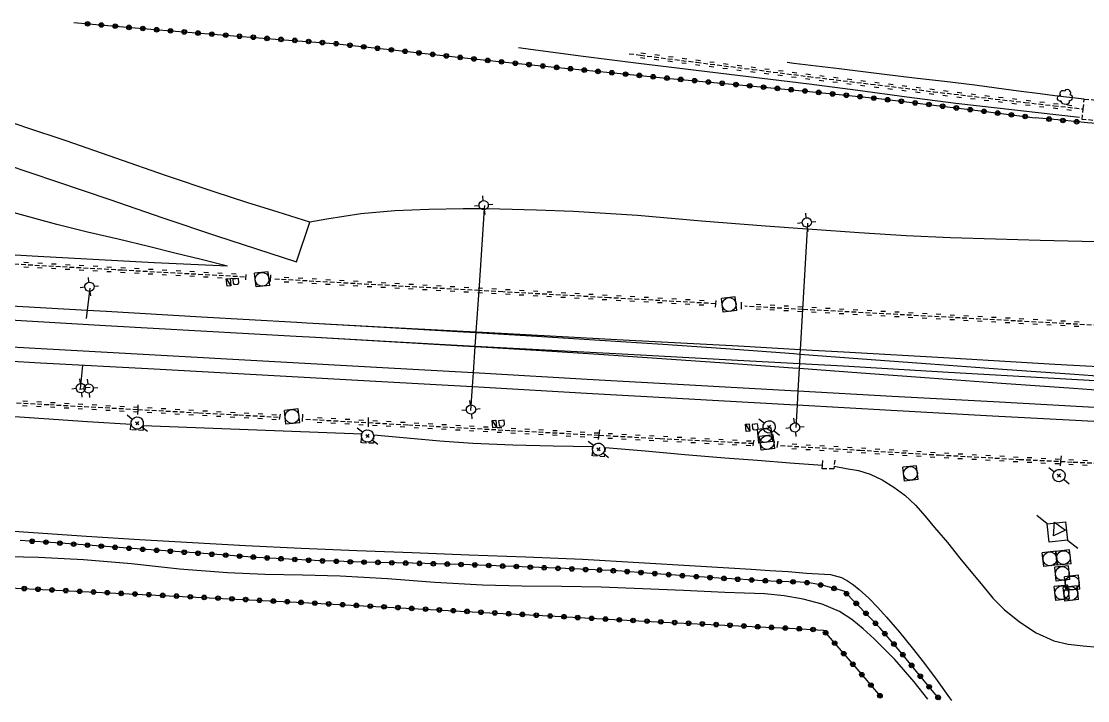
# Model space of a CAD drawing. Header units: millimetres. Extents: x 85000 to 86000, y 139000 to 140001.
# Drawn here: x 85309.8 to 85425.2, y 139012.3 to 139085.8 of the extents above; entities that cross this region are included whole.
import ezdxf

# ---------------------------------------------------------------- set-up
doc = ezdxf.new("R2010")
doc.units = ezdxf.units.MM
doc.linetypes.add('DASHED', pattern=[0.75, 0.5, -0.25])
doc.layers.get('0').update_dxf_attribs({"linetype": 'CONTINUOUS'})
for name, color, linetype in [('W0017', 7, 'CONTINUOUS'), ('W0112', 1, 'DASHED'), ('W0120', 7, 'CONTINUOUS'), ('W0211', 2, 'CONTINUOUS'), ('W0214', 2, 'CONTINUOUS'), ('W0220', 5, 'DASHED'), ('W0300', 7, 'CONTINUOUS'), ('W0322', 7, 'CONTINUOUS'), ('W0323', 7, 'CONTINUOUS'), ('W0402', 7, 'CONTINUOUS'), ('W0420', 7, 'CONTINUOUS'), ('W0438', 7, 'CONTINUOUS'), ('W0473', 7, 'CONTINUOUS'), ('W0600', 7, 'CONTINUOUS'), ('W0610', 7, 'CONTINUOUS'), ('W0611', 7, 'CONTINUOUS'), ('W0700', 7, 'CONTINUOUS')]:
    doc.layers.add(name, color=color, linetype=linetype)

# ---------------------------------------------------------------- blocks, each defined once
blk = doc.blocks.new('croix')
for p, q in [((-3, 0), (3, 0)), ((0, -3), (0, 3))]:
    blk.add_line(p, q)
blk = doc.blocks.new('T818')
at = {"color": 16, "linetype": 'Continuous', "xscale": 0.0001666666666666667, "yscale": 0.0001666666666666667}
blk.add_blockref('croix', (0, 0), dxfattribs=at)
blk = doc.blocks.new('T420')
for p, q in [((0.75, 0.75), (-0.75, 0.75)), ((-0.75, 0.75), (-0.75, -0.75)), ((0.75, 0.75), (0.75, -0.75)), ((0.75, -0.75), (-0.75, -0.75))]:
    blk.add_line(p, q)
blk.add_ellipse((0, 0), major_axis=(-0.53, 0.53), ratio=1, start_param=3.926991, end_param=10.210176)
blk = doc.blocks.new('T600')
for p, q in [((0.999999, 0.999999), (1.999998, 1.999998)), ((-0.999999, 0.999999), (0.999999, 0.999999)), ((-0.999999, -0.999999), (-0.999999, 0.999999)), ((0.999999, 0.999999), (0.999999, -0.999999)), ((-0.999999, -0.999999), (-1.999998, -1.999998)), ((0.999999, -0.999999), (-0.999999, -0.999999))]:
    blk.add_line(p, q)
blk = doc.blocks.new('T473')
for p, q in [((-0.166667, 0.166667), (0.166667, -0.166667)), ((-0.166667, -0.166667), (0.166667, 0.166667)), ((0.500001, 0.500001), (1.000002, 1.000002)), ((-1.000002, -1.000002), (-0.500001, -0.500001))]:
    blk.add_line(p, q)
blk.add_ellipse((0, 0), major_axis=(0.471405, 0.471405), ratio=1, start_param=5.4977871438, end_param=11.780972451)
blk = doc.blocks.new('T438')
for p, q in [((-0.4, 0.2), (0.4, 0.2)), ((-0.4, -0.2), (-0.4, 0.2)), ((0.15, 1.1), (-0.3, 1.1)), ((-0.3, 1.1), (-0.3, 0.5)), ((-0.3, 0.5), (0.15, 0.5)), ((0.3, 0.65), (0.3, 0.95)), ((0.4, 0.2), (0.4, -0.2))]:
    blk.add_line(p, q)
at = {"flags": 128}
for points in [[(-0.4, -0.2), (0.4, 0.2)], [(0.4, -0.2), (-0.4, -0.2)]]:
    blk.add_lwpolyline(points, dxfattribs=at)
for centre, major_axis, start_param, end_param in [((0.15, 0.95), (0.106, -0.106), 0.785398, 2.356194), ((0.15, 0.65), (0.106, 0.106), 3.926991, 5.497787)]:
    blk.add_ellipse(centre, major_axis=major_axis, ratio=1, start_param=start_param, end_param=end_param)
blk = doc.blocks.new('T610')
for p, q in [((-0.500001, 0), (-1.000002, 0)), ((0, 0.500001), (0, 1.000002)), ((0.500001, 0), (1.000002, 0)), ((0, -0.500001), (0, -1.000002))]:
    blk.add_line(p, q)
blk.add_ellipse((0, 0), major_axis=(-0.353554, 0.353554), ratio=1, start_param=3.926990817, end_param=10.2101761242)
blk = doc.blocks.new('T300')
for p, q in [((-0.8, 0.51), (-0.86, 0.34)), ((-0.86, 0.34), (-0.86, 0.17)), ((-0.86, 0.17), (-0.74, 0.06)), ((-0.69, 0.63), (-0.8, 0.51)), ((-0.8, -0.06), (-0.74, 0.06)), ((-0.74, 0.06), (-0.69, 0.11)), ((-0.57, 0.69), (-0.69, 0.63)), ((-0.46, 0.69), (-0.57, 0.69)), ((-0.29, 0.63), (-0.46, 0.69)), ((-0.29, 0.63), (-0.17, 0.74)), ((-0.23, 0.57), (-0.29, 0.63)), ((-0.17, 0.74), (-0.06, 0.8)), ((-0.06, 0.8), (0.06, 0.8)), ((0.06, 0.8), (0.23, 0.74)), ((0.23, 0.74), (0.34, 0.63)), ((0.34, 0.63), (0.4, 0.51)), ((0.46, 0.46), (0.34, 0.46)), ((0.4, 0.51), (0.4, 0.46)), ((0.57, 0.4), (0.46, 0.46)), ((0.57, 0.4), (0.69, 0.29)), ((0.69, 0.29), (0.74, 0.17)), ((0.74, 0.06), (0.69, -0.17)), ((0.74, 0.17), (0.74, 0.06)), ((-0.8, -0.17), (-0.8, -0.06)), ((-0.8, -0.23), (-0.8, -0.17)), ((-0.74, -0.34), (-0.8, -0.23)), ((-0.69, -0.4), (-0.74, -0.34)), ((-0.51, -0.46), (-0.69, -0.4)), ((-0.4, -0.46), (-0.51, -0.46)), ((-0.4, -0.46), (-0.34, -0.46)), ((-0.34, -0.46), (-0.34, -0.4)), ((-0.34, -0.51), (-0.34, -0.46)), ((-0.29, -0.63), (-0.34, -0.51)), ((-0.17, -0.74), (-0.29, -0.63)), ((-0.06, -0.8), (-0.17, -0.74)), ((0.06, -0.8), (-0.06, -0.8)), ((0.17, -0.74), (0.06, -0.8)), ((0.23, -0.69), (0.17, -0.74)), ((0.29, -0.46), (0.23, -0.46)), ((0.29, -0.63), (0.23, -0.69)), ((0.46, -0.4), (0.29, -0.46)), ((0.34, -0.51), (0.29, -0.63)), ((0.34, -0.51), (0.34, -0.46)), ((0.57, -0.34), (0.46, -0.4)), ((0.63, -0.29), (0.57, -0.34)), ((0.69, -0.17), (0.63, -0.29))]:
    blk.add_line(p, q)
blk = doc.blocks.new('t220o')
at = {"color": 0, "linetype": 'Continuous'}
for p, q in [((-0.25, 0.25), (0.25, 0.25)), ((-0.25, -0.25), (0.25, -0.25))]:
    blk.add_line(p, q, dxfattribs=at)
blk = doc.blocks.new('t323o')
at = {"color": 0, "linetype": 'Continuous'}
for radius in [0.25, 0.15]:
    blk.add_circle((0, 0), radius, dxfattribs=at)
blk = doc.blocks.new('t322o')
at = {"color": 0, "linetype": 'Continuous'}
for radius in [0.25, 0.15]:
    blk.add_circle((0, 0), radius, dxfattribs=at)

msp = doc.modelspace()

# ---------------------------------------------------------------- linework, layer by layer
at = {"layer": 'W0017'}
for points in [[(85341.02, 139064.1), (85337.6, 139065.17), (85334.18, 139066.23), (85330.77, 139067.33), (85325.38, 139069.15), (85320.01, 139071.03), (85314.64, 139072.88), (85310.28, 139074.34), (85309.66, 139074.54), (85305.92, 139075.78), (85301.56, 139077.22), (85298.76, 139078.13), (85295.96, 139079.04), (85293.16, 139079.93), (85290.63, 139080.72), (85288.09, 139081.51), (85285.54, 139082.25), (85283.89, 139082.69), (85282.23, 139083.12), (85280.57, 139083.55)], [(85279.44, 139079.28), (85283.93, 139078.17), (85288.25, 139076.8), (85292.57, 139075.43), (85296.89, 139074.05), (85302.47, 139072.23), (85308.03, 139070.37), (85313.59, 139068.5), (85319.36, 139066.54), (85325.12, 139064.55), (85330.9, 139062.61), (85333.79, 139061.66), (85336.68, 139060.73), (85339.58, 139059.79)]]:
    msp.add_lwpolyline(points, dxfattribs=at)
at = {"layer": 'W0112'}
msp.add_lwpolyline([(85426.53, 139075.03), (85424.61, 139075.22), (85424.73, 139076.35), (85424.84, 139077.41), (85426.74, 139077.27), (85426.65, 139076.29), (85426.55, 139075.27)], close=True, dxfattribs=at)
for points in [[(85322.96, 139042.53), (85322.96, 139042.08), (85322.97, 139041.53), (85321.62, 139041.6), (85321.66, 139042.2), (85321.7, 139042.65)], [(85347.96, 139041.05), (85347.89, 139040.14), (85346.57, 139040.2), (85346.66, 139041.17)], [(85372.98, 139039.7), (85372.89, 139038.68), (85371.57, 139038.79), (85371.7, 139039.78)], [(85397.85, 139038.33), (85397.77, 139037.68), (85397.73, 139037.37), (85396.47, 139037.37), (85396.5, 139037.78), (85396.55, 139038.39)]]:
    msp.add_lwpolyline(points, dxfattribs=at)
at = {"layer": 'W0120'}
for points in [[(85334.09, 139058.41), (85334.05, 139057.85)], [(85336.76, 139057.65), (85336.78, 139058.37)], [(85384.98, 139055.61), (85384.91, 139054.9)], [(85387.73, 139054.66), (85387.76, 139055.42)], [(85322.39, 139043.27), (85322.42, 139043.81), (85322.45, 139044.32)], [(85337.8, 139043.3), (85337.7, 139042.71)], [(85340.21, 139042.51), (85340.26, 139043.31)], [(85347.37, 139041.91), (85347.37, 139042.38), (85347.38, 139042.95)], [(85372.27, 139040.55), (85372.33, 139041.02), (85372.39, 139041.6)], [(85389.06, 139040.48), (85389.02, 139040.14), (85388.98, 139039.86)], [(85391.6, 139039.68), (85391.71, 139040.39)], [(85422.33, 139038.77), (85422.28, 139038.18), (85422.25, 139037.72)]]:
    msp.add_lwpolyline(points, dxfattribs=at)
at = {"layer": 'W0211'}
for points in [[(85363.62, 139083), (85364.89, 139082.83), (85370.59, 139082.08), (85376.3, 139081.34), (85382.55, 139080.57), (85388.8, 139079.83), (85395.05, 139079.06), (85400.35, 139078.37), (85405.65, 139077.66), (85410.96, 139076.99), (85415.41, 139076.47), (85419.87, 139075.97), (85424.32, 139075.47)], [(85424.84, 139077.41), (85423.25, 139077.6), (85421.66, 139077.78), (85420.08, 139077.97), (85417.71, 139078.27), (85415.35, 139078.6), (85412.99, 139078.91), (85409.73, 139079.31), (85406.47, 139079.69), (85403.21, 139080.08), (85398.31, 139080.68), (85393.4, 139081.28), (85392.7, 139081.37)], [(85332.1, 139059.31), (85329.26, 139060.03), (85326.41, 139060.75), (85323.57, 139061.46), (85320.26, 139062.25), (85316.94, 139063.02), (85313.64, 139063.83), (85309.01, 139065.11), (85304.41, 139066.47), (85299.82, 139067.9), (85295.69, 139069.18), (85291.57, 139070.52), (85287.51, 139072.01), (85285.07, 139072.98), (85282.66, 139074.02), (85280.31, 139075.19), (85279.48, 139075.67), (85278.65, 139076.17), (85277.82, 139076.67)], [(85305.31, 139030.88), (85311.07, 139030.47), (85316.83, 139030.08), (85322.58, 139029.73), (85328.32, 139029.39), (85334.07, 139029.08), (85340.08, 139028.8), (85346.09, 139028.55), (85352.1, 139028.31), (85358.24, 139028.08), (85364.39, 139027.85), (85370.52, 139027.58), (85376.62, 139027.25), (85382.71, 139026.88), (85388.8, 139026.51), (85390.8, 139026.38), (85392.79, 139026.25), (85394.79, 139026.08), (85396.08, 139026.01), (85397.36, 139025.92), (85398.56, 139025.61), (85399.23, 139025.25), (85399.87, 139024.8), (85400.49, 139024.32), (85401.53, 139023.39), (85402.49, 139022.36), (85403.43, 139021.31), (85404.85, 139019.68), (85406.21, 139017.99), (85407.55, 139016.29), (85408.91, 139014.44), (85410.24, 139012.57), (85410.46, 139012.3)]]:
    msp.add_lwpolyline(points, dxfattribs=at)
at = {"layer": 'W0214'}
for points in [[(85429.15, 139061.87), (85424.61, 139061.99), (85420.06, 139062.12), (85415.22, 139062.26), (85410.38, 139062.41), (85405.55, 139062.61), (85400.47, 139062.92), (85395.4, 139063.28), (85394.84, 139063.32), (85390.34, 139063.65), (85383.41, 139064.21), (85376.48, 139064.8), (85369.55, 139065.23), (85365.57, 139065.4), (85361.59, 139065.51), (85359.93, 139065.52), (85357.61, 139065.53), (85353.91, 139065.46), (85350.2, 139065.31), (85346.52, 139064.98), (85344.68, 139064.71), (85342.85, 139064.4), (85341.02, 139064.1)], [(85332.1, 139059.31), (85328.13, 139059.5), (85324.17, 139059.69), (85320.2, 139059.89), (85311.59, 139060.36), (85302.98, 139060.87)], [(85307.51, 139043.14), (85312.23, 139042.83), (85316.95, 139042.52), (85321.66, 139042.2)], [(85322.96, 139042.08), (85346.66, 139041.17)], [(85347.96, 139041.05), (85351.52, 139040.73), (85355.08, 139040.42), (85358.65, 139040.16), (85363, 139039.98), (85367.35, 139039.88), (85371.7, 139039.78)], [(85372.98, 139039.7), (85377.3, 139039.32), (85381.62, 139038.93), (85385.93, 139038.57), (85389.46, 139038.3), (85392.98, 139038.04), (85396.5, 139037.78)], [(85397.77, 139037.68), (85399.09, 139037.43), (85400.4, 139037.18), (85401.67, 139036.81), (85402.98, 139036.18), (85404.24, 139035.39), (85405.41, 139034.51), (85406.56, 139033.44), (85407.61, 139032.24), (85408.64, 139031.04), (85410.03, 139029.39), (85411.38, 139027.7), (85412.75, 139026.04), (85413.85, 139024.7), (85414.96, 139023.37), (85416.17, 139022.15), (85417.83, 139020.8), (85419.63, 139019.63), (85421.55, 139018.77), (85423.11, 139018.39), (85424.73, 139018.2), (85426.35, 139018.07)], [(85407.92, 139012.45), (85406.42, 139014.32), (85404.34, 139016.73), (85402.09, 139018.96), (85400.9, 139020.04), (85399.68, 139021.07), (85398.36, 139021.94), (85396.47, 139022.74), (85394.43, 139023.25), (85392.37, 139023.63), (85390.24, 139023.85), (85388.08, 139023.92), (85385.93, 139024), (85381.47, 139024.19), (85377.02, 139024.39), (85372.57, 139024.55), (85368.27, 139024.62), (85363.98, 139024.67), (85359.69, 139024.77), (85354.56, 139025.07), (85349.43, 139025.45), (85344.31, 139025.77), (85340.24, 139025.88), (85336.16, 139025.95), (85332.09, 139026.1), (85326.9, 139026.53), (85321.72, 139027.08), (85316.53, 139027.54), (85311.66, 139027.76), (85306.78, 139027.89)]]:
    msp.add_lwpolyline(points, dxfattribs=at)
at = {"layer": 'W0220'}
for points in [[(85375.59, 139082.33), (85376.8, 139082.17), (85382.87, 139081.4), (85388.94, 139080.63), (85395.01, 139079.86), (85401.76, 139079.04), (85408.5, 139078.22), (85415.25, 139077.42), (85418.41, 139077.06), (85421.57, 139076.7), (85424.73, 139076.35)], [(85333.93, 139058.15), (85320.75, 139058.88), (85307.56, 139059.61), (85294.38, 139060.31), (85291.7, 139060.44), (85289.02, 139060.57), (85286.34, 139060.71)], [(85384.91, 139055.26), (85373.4, 139055.9), (85361.9, 139056.54), (85359.34, 139056.68), (85350.39, 139057.18), (85345.92, 139057.43), (85341.46, 139057.68), (85336.99, 139057.93)], [(85435.36, 139052.42), (85394.35, 139054.64), (85388.09, 139054.98)], [(85289.23, 139045.63), (85301.04, 139044.98), (85312.86, 139044.33), (85322.42, 139043.81), (85324.68, 139043.68), (85329.01, 139043.45), (85333.35, 139043.21), (85337.68, 139042.98)], [(85340.58, 139042.75), (85347.37, 139042.38), (85351.68, 139042.14), (85362.79, 139041.53), (85372.33, 139041.02), (85373.9, 139040.93), (85378.95, 139040.67), (85383.99, 139040.4), (85389.02, 139040.14), (85389.04, 139040.14)], [(85391.97, 139039.9), (85400.58, 139039.39), (85409.19, 139038.88), (85417.8, 139038.4), (85422.28, 139038.18), (85423.65, 139038.11), (85429.51, 139037.83), (85435.36, 139037.56)]]:
    msp.add_lwpolyline(points, dxfattribs=at)
at = {"layer": 'W0322'}
for points in [[(85428.02, 139074.64), (85425.19, 139074.85), (85422.37, 139075.12), (85419.54, 139075.39)], [(85409.24, 139012.37), (85409.12, 139012.51), (85407, 139015.04), (85404.92, 139017.61), (85402.76, 139020.11), (85401.47, 139021.47), (85400.15, 139022.8), (85398.84, 139024.14), (85397.66, 139024.45), (85396.49, 139024.77), (85395.3, 139025.01), (85394.08, 139025.12), (85392.85, 139025.15), (85391.62, 139025.19), (85389.51, 139025.3), (85387.4, 139025.42), (85385.3, 139025.54), (85381.64, 139025.79), (85377.98, 139026.06), (85374.32, 139026.33), (85368.68, 139026.57), (85363.05, 139026.81), (85357.42, 139027.02), (85352.12, 139027.16), (85346.81, 139027.27), (85341.51, 139027.44), (85335.27, 139027.79), (85329.04, 139028.23), (85322.8, 139028.67), (85318.42, 139029), (85314.04, 139029.33), (85309.65, 139029.63)]]:
    msp.add_lwpolyline(points, dxfattribs=at)
at = {"layer": 'W0323'}
for points in [[(85315.46, 139085.7), (85318.71, 139085.42), (85324.68, 139084.91), (85330.99, 139084.41), (85337.31, 139083.92), (85343.62, 139083.44), (85349.69, 139082.77), (85355.75, 139082.1), (85361.82, 139081.45), (85367.87, 139080.83), (85373.92, 139080.25), (85379.97, 139079.66), (85387.52, 139078.95), (85395.07, 139078.25), (85402.61, 139077.47), (85408.26, 139076.8), (85413.9, 139076.1), (85419.54, 139075.39)], [(85306.3, 139024.6), (85314.96, 139024.17), (85323.63, 139023.75), (85332.3, 139023.31), (85339.56, 139022.93), (85346.83, 139022.55), (85354.09, 139022.15), (85360.5, 139021.8), (85366.91, 139021.45), (85373.33, 139021.09), (85379.26, 139020.79), (85385.19, 139020.5), (85391.13, 139020.2), (85392.95, 139020.11), (85394.78, 139020.02), (85396.6, 139019.92), (85400, 139015.98), (85402.79, 139012.73)]]:
    msp.add_lwpolyline(points, dxfattribs=at)
at = {"layer": 'W0402'}
msp.add_lwpolyline([(85339.58, 139059.79), (85341.02, 139064.1)], dxfattribs=at)
at = {"layer": 'W0600'}
msp.add_lwpolyline([(85421.51, 139030.13), (85421.62, 139031.6), (85422.81, 139030.75)], close=True, dxfattribs=at)
at = {"layer": 'W0611'}
for points in [[(85358.46, 139043.69), (85358.63, 139046.28), (85358.74, 139047.81), (85358.93, 139050.61), (85358.93, 139050.67), (85359.03, 139052.14), (85359.03, 139052.2), (85359.34, 139056.68), (85359.93, 139065.52), (85359.96, 139065.91)], [(85394.88, 139063.98), (85394.84, 139063.32), (85394.35, 139054.64), (85394.1, 139050.31), (85394.07, 139049.81), (85394.02, 139048.78), (85393.99, 139048.28), (85393.85, 139045.82), (85393.76, 139044.3), (85393.62, 139041.84)], [(85317.2, 139056.93), (85316.92, 139054.56), (85316.81, 139053.64)], [(85316.19, 139046.04), (85316.44, 139048.57)]]:
    msp.add_lwpolyline(points, dxfattribs=at)
at = {"layer": 'W0700'}
for points in [[(85307.38, 139055.1), (85316.92, 139054.56), (85318.97, 139054.44), (85329.3, 139053.85), (85339.62, 139053.26), (85340.68, 139053.2), (85349.95, 139052.67), (85359.03, 139052.2), (85362.43, 139052.02), (85374.92, 139051.36), (85387.41, 139050.69), (85394.1, 139050.31), (85398.82, 139050.04), (85410.24, 139049.38), (85421.65, 139048.72), (85432.43, 139048.12)], [(85307.3, 139053.58), (85318.88, 139052.91), (85329.21, 139052.32), (85339.54, 139051.73), (85341.63, 139051.62), (85349.86, 139051.15), (85358.93, 139050.67), (85362.35, 139050.49), (85374.84, 139049.83), (85387.32, 139049.16), (85394.02, 139048.78), (85398.74, 139048.52), (85410.15, 139047.85), (85421.57, 139047.19), (85432.34, 139046.59)], [(85340.68, 139053.2), (85349.67, 139052.68), (85357.64, 139052.22), (85359.03, 139052.14), (85365.6, 139051.74), (85372.41, 139051.31), (85379.22, 139050.86), (85386.03, 139050.4), (85393.42, 139049.86), (85394.07, 139049.81), (85400.82, 139049.3), (85408.21, 139048.75), (85416, 139048.18), (85423.79, 139047.62), (85431.59, 139047.04)], [(85341.63, 139051.62), (85349.59, 139051.16), (85357.55, 139050.7), (85358.93, 139050.61), (85365.51, 139050.21), (85372.31, 139049.78), (85379.12, 139049.34), (85385.92, 139048.87), (85393.31, 139048.33), (85393.99, 139048.28), (85400.7, 139047.78), (85408.09, 139047.22), (85415.89, 139046.66), (85423.68, 139046.1), (85431.47, 139045.52)], [(85300.97, 139051.02), (85311.95, 139050.4), (85324.27, 139049.71), (85336.58, 139049.04), (85348.9, 139048.36), (85358.74, 139047.81), (85359.97, 139047.74), (85371.04, 139047.1), (85382.12, 139046.47), (85393.08, 139045.86), (85393.85, 139045.82), (85404.04, 139045.26), (85415.01, 139044.66), (85424.66, 139044.13), (85434.31, 139043.59)], [(85300.88, 139049.49), (85311.87, 139048.87), (85324.18, 139048.19), (85336.5, 139047.52), (85348.82, 139046.84), (85358.63, 139046.28), (85359.89, 139046.21), (85370.96, 139045.57), (85382.03, 139044.94), (85392.99, 139044.34), (85393.76, 139044.3), (85403.96, 139043.73), (85414.93, 139043.13), (85424.58, 139042.6), (85434.23, 139042.07)]]:
    msp.add_lwpolyline(points, dxfattribs=at)

# ---------------------------------------------------------------- block references
at = {"layer": 'W0220'}
for p, rotation in [((85377.08, 139082.14), 352.732110394092), ((85378.57, 139081.95), 352.732110394092), ((85380.06, 139081.76), 352.732110394092), ((85381.55, 139081.57), 352.732110394092), ((85383.03, 139081.38), 352.7692720008134), ((85384.52, 139081.19), 352.7692720008134), ((85386.01, 139081), 352.7692720008134), ((85387.5, 139080.81), 352.7692720008134), ((85388.99, 139080.62), 352.7797404961129), ((85390.47, 139080.43), 352.7797404961129), ((85391.96, 139080.25), 352.7797404961129), ((85393.45, 139080.06), 352.7797404961129), ((85394.94, 139079.87), 352.7797404961129), ((85396.43, 139079.69), 353.0611270899889), ((85397.92, 139079.51), 353.0611270899889), ((85399.41, 139079.32), 353.0611270899889), ((85400.89, 139079.14), 353.0611270899889), ((85402.38, 139078.96), 353.0611270899889), ((85403.87, 139078.78), 353.0611270899889), ((85405.36, 139078.6), 353.0611270899889), ((85406.85, 139078.42), 353.0611270899889), ((85408.34, 139078.24), 353.0611270899889), ((85409.83, 139078.06), 353.2566710056594), ((85411.32, 139077.88), 353.2566710056594), ((85412.81, 139077.71), 353.2566710056594), ((85414.3, 139077.53), 353.2566710056594), ((85415.79, 139077.36), 353.4786631835215), ((85417.28, 139077.19), 353.4786631835215), ((85418.77, 139077.02), 353.5861403017815), ((85420.26, 139076.85), 353.5861403017815), ((85421.75, 139076.68), 353.5702432428745), ((85423.24, 139076.51), 353.5702432428745), ((85310.31, 139059.46), 176.8394257286741), ((85311.81, 139059.38), 176.8394257286741), ((85313.3, 139059.29), 176.8394257286741), ((85314.8, 139059.21), 176.8394257286741), ((85316.3, 139059.13), 176.8394257286741), ((85317.8, 139059.05), 176.8394257286741), ((85319.29, 139058.96), 176.8394257286741), ((85320.79, 139058.88), 176.835093100326), ((85322.29, 139058.8), 176.835093100326), ((85323.79, 139058.71), 176.835093100326), ((85325.28, 139058.63), 176.835093100326), ((85326.78, 139058.55), 176.835093100326), ((85328.28, 139058.47), 176.835093100326), ((85329.78, 139058.38), 176.835093100326), ((85331.28, 139058.3), 176.835093100326), ((85332.77, 139058.22), 176.835093100326), ((85338.49, 139057.84), 176.8208805872636), ((85339.99, 139057.76), 176.8208805872636), ((85341.49, 139057.68), 176.8080880104955), ((85342.98, 139057.59), 176.8080880104955), ((85344.48, 139057.51), 176.8080880104955), ((85345.98, 139057.43), 176.8208805872636), ((85347.48, 139057.34), 176.8208805872636), ((85348.98, 139057.26), 176.8208805872636), ((85350.47, 139057.18), 176.8137850008072), ((85351.97, 139057.09), 176.8137850008072), ((85353.47, 139057.01), 176.8137850008072), ((85354.97, 139056.93), 176.8137850008072), ((85356.46, 139056.84), 176.8137850008072), ((85357.96, 139056.76), 176.8137850008072), ((85359.46, 139056.68), 176.827601560111), ((85360.96, 139056.59), 176.827601560111), ((85362.45, 139056.51), 176.8215487403959), ((85363.95, 139056.43), 176.8215487403959), ((85365.45, 139056.34), 176.8215487403959), ((85366.95, 139056.26), 176.8215487403959), ((85368.45, 139056.18), 176.8215487403959), ((85369.94, 139056.1), 176.8215487403959), ((85371.44, 139056.01), 176.8215487403959), ((85372.94, 139055.93), 176.8215487403959), ((85374.44, 139055.85), 176.8168609182441), ((85375.93, 139055.76), 176.8168609182441), ((85377.43, 139055.68), 176.8168609182441), ((85378.93, 139055.6), 176.8168609182441), ((85380.43, 139055.51), 176.8168609182441), ((85381.92, 139055.43), 176.8168609182441), ((85383.42, 139055.35), 176.8168609182441), ((85389.58, 139054.9), 176.900763163103), ((85391.08, 139054.82), 176.900763163103), ((85392.58, 139054.74), 176.900763163103), ((85394.08, 139054.66), 176.900763163103), ((85395.58, 139054.58), 176.9014993775587), ((85397.07, 139054.49), 176.9014993775587), ((85398.57, 139054.41), 176.9014993775587), ((85400.07, 139054.33), 176.9014993775587), ((85401.57, 139054.25), 176.9014993775587), ((85403.07, 139054.17), 176.9014993775587), ((85404.56, 139054.09), 176.9014993775587), ((85406.06, 139054.01), 176.9014993775587), ((85407.56, 139053.93), 176.9014993775587), ((85409.06, 139053.85), 176.9014993775587), ((85410.55, 139053.76), 176.9014993775587), ((85412.05, 139053.68), 176.9014993775587), ((85413.55, 139053.6), 176.9014993775587), ((85415.05, 139053.52), 176.9014993775587), ((85416.55, 139053.44), 176.9014993775587), ((85418.04, 139053.36), 176.9014993775587), ((85419.54, 139053.28), 176.9014993775587), ((85421.04, 139053.2), 176.9014993775587), ((85422.54, 139053.12), 176.9014993775587), ((85424.03, 139053.04), 176.9014993775587), ((85310.19, 139044.48), 356.8518555648925), ((85311.69, 139044.4), 356.8518555648925), ((85313.19, 139044.31), 356.8613487653973), ((85314.69, 139044.23), 356.8613487653973), ((85316.19, 139044.15), 356.8613487653973), ((85317.68, 139044.07), 356.8613487653973), ((85319.18, 139043.98), 356.8613487653973), ((85320.68, 139043.9), 356.8613487653973), ((85322.18, 139043.82), 356.8613487653973), ((85323.67, 139043.74), 356.8622578591881), ((85325.17, 139043.66), 356.8824239941366), ((85326.67, 139043.57), 356.8824239941366), ((85328.17, 139043.49), 356.8824239941366), ((85329.67, 139043.41), 356.8817057525562), ((85331.16, 139043.33), 356.8817057525562), ((85332.66, 139043.25), 356.8817057525562), ((85334.16, 139043.17), 356.8824239941262), ((85335.66, 139043.09), 356.8824239941262), ((85337.15, 139043), 356.8824239941262), ((85342.07, 139042.67), 356.8509795813048), ((85343.57, 139042.59), 356.8509795813048), ((85345.07, 139042.51), 356.8509795813048), ((85346.57, 139042.42), 356.8509795813048), ((85348.06, 139042.34), 356.8518376171908), ((85349.56, 139042.26), 356.8518376171908), ((85351.06, 139042.18), 356.8518376171908), ((85352.56, 139042.09), 356.8513124590449), ((85354.06, 139042.01), 356.8513124590449), ((85355.55, 139041.93), 356.8513124590449), ((85357.05, 139041.85), 356.8513124590449), ((85358.55, 139041.77), 356.8513124590449), ((85360.05, 139041.68), 356.8513124590449), ((85361.54, 139041.6), 356.8513124590449), ((85363.04, 139041.52), 356.9086945062699), ((85364.54, 139041.44), 356.9086945062699), ((85366.04, 139041.36), 356.9086945062699), ((85367.54, 139041.28), 356.9086945062699), ((85369.03, 139041.19), 356.9086945062699), ((85370.53, 139041.11), 356.9086945062699), ((85372.03, 139041.03), 356.9086945062699), ((85373.53, 139040.95), 356.9049597392415), ((85375.02, 139040.87), 356.9729180336477), ((85376.52, 139040.79), 356.9729180336477), ((85378.02, 139040.71), 356.9729180336477), ((85379.52, 139040.64), 356.9949570201172), ((85381.02, 139040.56), 356.9949570201172), ((85382.51, 139040.48), 356.9949570201172), ((85384.01, 139040.4), 356.9902071635834), ((85385.51, 139040.32), 356.9902071635834), ((85387.01, 139040.24), 356.9902071635834), ((85388.51, 139040.16), 356.9902071635834), ((85393.47, 139039.81), 356.5960829596535), ((85394.96, 139039.72), 356.5960829596535), ((85396.46, 139039.64), 356.5960829596535), ((85397.96, 139039.55), 356.5960829596535), ((85399.46, 139039.46), 356.5960829596535), ((85400.95, 139039.37), 356.5964774204477), ((85402.45, 139039.28), 356.5964774204477), ((85403.95, 139039.19), 356.5964774204477), ((85405.45, 139039.1), 356.5964774204477), ((85406.94, 139039.01), 356.5964774204477), ((85408.44, 139038.92), 356.5964774204477), ((85409.94, 139038.84), 356.8290154047085), ((85411.44, 139038.75), 356.8290154047085), ((85412.93, 139038.67), 356.8290154047085), ((85414.43, 139038.59), 356.8290154047085), ((85415.93, 139038.51), 356.8290154047085), ((85417.43, 139038.42), 356.8290154047085), ((85418.92, 139038.35), 357.1407805631293), ((85420.42, 139038.27), 357.1407805631293), ((85421.92, 139038.2), 357.1407805631293), ((85423.42, 139038.12), 357.1584538730946), ((85424.92, 139038.05), 357.2918186691381)]:
    msp.add_blockref('t220o', p, dxfattribs=dict(at, rotation=rotation))
at = {"layer": 'W0300', "rotation": 276.2800217580792}
msp.add_blockref('T300', (85422.75, 139077.56), dxfattribs=at)
at = {"layer": 'W0322'}
for p, rotation in [((85421.04, 139075.25), 174.4945221420781), ((85422.53, 139075.1), 174.5165704411902), ((85424.02, 139074.96), 174.5165704411902), ((85310.96, 139029.54), 176.046291751741), ((85312.46, 139029.44), 176.046291751741), ((85313.96, 139029.33), 176.046291751741), ((85315.45, 139029.22), 175.6812747423655), ((85316.95, 139029.11), 175.6812747423655), ((85318.44, 139029), 175.6802929121006), ((85319.94, 139028.88), 175.6802929121006), ((85321.44, 139028.77), 175.6802929121006), ((85322.93, 139028.66), 175.9810107467615), ((85324.43, 139028.55), 175.9810107467615), ((85325.92, 139028.45), 175.9810107467615), ((85327.42, 139028.34), 175.9810107467615), ((85328.92, 139028.24), 175.9810107467615), ((85330.41, 139028.13), 175.9901565551551), ((85331.91, 139028.03), 175.9901565551551), ((85333.41, 139027.92), 175.9901565551551), ((85334.9, 139027.82), 175.9901565551551), ((85336.4, 139027.73), 176.788631108742), ((85337.9, 139027.64), 176.788631108742), ((85339.39, 139027.56), 176.788631108742), ((85340.89, 139027.48), 176.788631108742), ((85342.39, 139027.41), 178.1311477954752), ((85343.89, 139027.36), 178.1311477954752), ((85345.39, 139027.31), 178.1311477954752), ((85346.89, 139027.27), 178.8123571298418), ((85348.39, 139027.24), 178.8123571298418), ((85349.89, 139027.2), 178.8123571298418), ((85351.39, 139027.17), 178.8123571298418), ((85352.89, 139027.14), 178.5419946117547), ((85354.39, 139027.1), 178.5419946117547), ((85355.89, 139027.06), 178.5419946117547), ((85357.39, 139027.02), 178.5419946117547), ((85358.88, 139026.97), 177.8348967704075), ((85360.38, 139026.91), 177.8348967704075), ((85361.88, 139026.85), 177.8348967704075), ((85363.38, 139026.8), 177.5294310310676), ((85364.88, 139026.73), 177.5294310310676), ((85366.38, 139026.67), 177.5294310310676), ((85367.88, 139026.6), 177.5294310310676), ((85369.38, 139026.54), 177.5400217106206), ((85370.87, 139026.47), 177.5400217106206), ((85372.37, 139026.41), 177.5400217106206), ((85373.87, 139026.34), 177.5400217106206), ((85375.37, 139026.25), 175.7953301161315), ((85376.86, 139026.14), 175.7953301161315), ((85378.36, 139026.03), 175.7797557426042), ((85379.86, 139025.92), 175.7797557426042), ((85381.35, 139025.81), 175.7797557426042), ((85382.85, 139025.7), 176.1713830900835), ((85384.34, 139025.6), 176.1713830900835), ((85385.84, 139025.51), 176.660626524374), ((85387.34, 139025.42), 176.660626524374), ((85388.84, 139025.34), 176.8773768195725), ((85390.33, 139025.26), 176.878854508626), ((85391.83, 139025.18), 178.3687466078592), ((85393.33, 139025.14), 178.3687466078784), ((85394.83, 139025.05), 174.6995543027774), ((85396.31, 139024.8), 168.6158261946441), ((85397.76, 139024.43), 165.0049208708004), ((85399.11, 139023.86), 134.5893620628141), ((85400.16, 139022.8), 134.610827105438), ((85401.21, 139021.73), 134.610827105438), ((85402.25, 139020.65), 133.528981527255), ((85403.26, 139019.53), 130.8103061909526), ((85404.24, 139018.4), 130.8103061909526), ((85405.21, 139017.25), 128.9820106968752), ((85406.15, 139016.09), 128.9820106968752), ((85407.1, 139014.92), 129.9277225419301), ((85408.06, 139013.77), 129.9277225419301), ((85409.02, 139012.62), 129.9277225419301)]:
    msp.add_blockref('t322o', p, dxfattribs=dict(at, rotation=rotation))
at = {"layer": 'W0323'}
for p, rotation in [((85316.96, 139085.57), 355.000427433552), ((85318.45, 139085.44), 355.000427433552), ((85319.95, 139085.31), 355.1640763693432), ((85321.44, 139085.18), 355.1640763693432), ((85322.94, 139085.06), 355.1640763693432), ((85324.43, 139084.93), 355.1640763693432), ((85325.93, 139084.81), 355.4556453557354), ((85327.42, 139084.69), 355.4556453557354), ((85328.92, 139084.57), 355.4556453557354), ((85330.41, 139084.45), 355.4556453557354), ((85331.91, 139084.34), 355.6276521998799), ((85333.4, 139084.22), 355.6276521998799), ((85334.9, 139084.11), 355.6276521998799), ((85336.39, 139083.99), 355.6276521998799), ((85337.89, 139083.88), 355.6366696845523), ((85339.39, 139083.77), 355.6366696845523), ((85340.88, 139083.65), 355.6366696845523), ((85342.38, 139083.54), 355.6366696845523), ((85343.87, 139083.42), 353.6577341987311), ((85345.36, 139083.25), 353.6577341987311), ((85346.85, 139083.08), 353.6577341987311), ((85348.34, 139082.92), 353.6577341987311), ((85349.84, 139082.75), 353.6577341987311), ((85351.33, 139082.59), 353.6577341987311), ((85352.82, 139082.42), 353.6577341987311), ((85354.31, 139082.26), 353.6577341987311), ((85355.8, 139082.09), 353.883829420428), ((85357.29, 139081.93), 353.883829420428), ((85358.78, 139081.77), 353.883829420428), ((85360.27, 139081.61), 353.883829420428), ((85361.76, 139081.45), 353.883829420428), ((85363.26, 139081.3), 354.2396904977127), ((85364.75, 139081.15), 354.2396904977127), ((85366.24, 139081), 354.2396904977127), ((85367.73, 139080.85), 354.2396904977127), ((85369.23, 139080.7), 354.4676173037285), ((85370.72, 139080.56), 354.4676173037285), ((85372.21, 139080.41), 354.4676173037285), ((85373.71, 139080.27), 354.4676173037285), ((85375.2, 139080.12), 354.4769998058419), ((85376.69, 139079.98), 354.4769998058419), ((85378.18, 139079.84), 354.4769998058419), ((85379.68, 139079.69), 354.4769998058419), ((85381.17, 139079.55), 354.6201972063516), ((85382.66, 139079.41), 354.6201972063516), ((85384.16, 139079.27), 354.6201972063516), ((85385.65, 139079.13), 354.6201972063516), ((85387.14, 139078.99), 354.6201972063516), ((85388.64, 139078.85), 354.650991601888), ((85390.13, 139078.71), 354.650991601888), ((85391.63, 139078.57), 354.650991601888), ((85393.12, 139078.43), 354.650991601888), ((85394.61, 139078.29), 354.650991601888), ((85396.1, 139078.14), 354.0954140194108), ((85397.6, 139077.98), 354.0954140194108), ((85399.09, 139077.83), 354.0954140194108), ((85400.58, 139077.68), 354.0954140194108), ((85402.07, 139077.52), 354.0954140194108), ((85403.56, 139077.35), 353.284865984411), ((85405.05, 139077.18), 353.284865984411), ((85406.54, 139077), 353.284865984411), ((85408.03, 139076.83), 353.284865984411), ((85409.52, 139076.64), 352.8799814291913), ((85411.01, 139076.46), 352.8799814291913), ((85412.5, 139076.27), 352.8799814291913), ((85413.99, 139076.09), 352.8799814294822), ((85415.47, 139075.9), 352.8799814294822), ((85416.96, 139075.71), 352.8799814294822), ((85418.45, 139075.53), 352.8799814294822), ((85310.1, 139024.41), 357.1534195137613), ((85311.6, 139024.34), 357.1534195137613), ((85313.1, 139024.26), 357.1534195137613), ((85314.6, 139024.19), 357.1534195137613), ((85316.1, 139024.11), 357.2193605806809), ((85317.6, 139024.04), 357.2193605806809), ((85319.09, 139023.97), 357.2193605806809), ((85320.59, 139023.89), 357.2193605806809), ((85322.09, 139023.82), 357.2193605806809), ((85323.59, 139023.75), 357.2193605806809), ((85325.09, 139023.67), 357.1333084874369), ((85326.58, 139023.6), 357.1333084874369), ((85328.08, 139023.52), 357.1333084874369), ((85329.58, 139023.45), 357.1333084874369), ((85331.08, 139023.37), 357.1333084874369), ((85332.58, 139023.3), 357.0132946077043), ((85334.07, 139023.22), 357.0132946077043), ((85335.57, 139023.14), 357.0132946077043), ((85337.07, 139023.06), 357.0132946077043), ((85338.57, 139022.99), 357.0132946077043), ((85340.07, 139022.91), 356.9503684700968), ((85341.56, 139022.83), 356.9503684700968), ((85343.06, 139022.75), 356.9503684700968), ((85344.56, 139022.67), 356.9503684700968), ((85346.06, 139022.59), 356.9503684700968), ((85347.56, 139022.51), 356.9031786910658), ((85349.05, 139022.43), 356.9031786910658), ((85350.55, 139022.35), 356.9031786910658), ((85352.05, 139022.26), 356.9031786910658), ((85353.55, 139022.18), 356.9031786910658), ((85355.04, 139022.1), 356.8577837164577), ((85356.54, 139022.02), 356.8577837164577), ((85358.04, 139021.94), 356.8577837164577), ((85359.54, 139021.85), 356.8577837164577), ((85361.04, 139021.77), 356.8132413139054), ((85362.53, 139021.69), 356.8132413139054), ((85364.03, 139021.61), 356.8132413139054), ((85365.53, 139021.52), 356.8132413139054), ((85367.03, 139021.44), 356.8132413136535), ((85368.52, 139021.36), 356.8132413136535), ((85370.02, 139021.27), 356.8132413136535), ((85371.52, 139021.19), 356.8132413136535), ((85373.02, 139021.11), 356.8132413136535), ((85374.52, 139021.03), 357.1636002195091), ((85376.01, 139020.95), 357.1636002195091), ((85377.51, 139020.88), 357.1636002195091), ((85379.01, 139020.81), 357.1636002195091), ((85380.51, 139020.73), 357.1727564879582), ((85382.01, 139020.66), 357.1727564879582), ((85383.5, 139020.58), 357.1727564879582), ((85385, 139020.51), 357.1727564879582), ((85386.5, 139020.44), 357.1250740539078), ((85388, 139020.36), 357.1250740539078), ((85389.5, 139020.28), 357.1250740539078), ((85390.99, 139020.21), 357.1250740539078), ((85392.49, 139020.13), 357.0843880995022), ((85393.99, 139020.06), 357.0514805070465), ((85395.49, 139019.98), 357.0843881004132), ((85396.85, 139019.63), 310.724449472903), ((85397.83, 139018.5), 310.724449472903), ((85398.81, 139017.36), 310.724449472903), ((85399.79, 139016.22), 310.724449472903), ((85400.77, 139015.09), 310.7232868941889), ((85401.75, 139013.95), 310.7232868941889), ((85402.73, 139012.81), 310.7232868941889)]:
    msp.add_blockref('t323o', p, dxfattribs=dict(at, rotation=rotation))
at = {"layer": 'W0420', "rotation": 276.2800217580792}
for p in [(85335.86, 139057.9), (85386.41, 139055.17), (85339.09, 139043.04), (85390.3, 139040.99), (85390.52, 139040.23), (85406.04, 139036.88), (85421.13, 139027.63), (85422.59, 139027.77), (85422.47, 139026.05), (85423.55, 139025.02), (85422.42, 139023.96), (85423.4, 139023.88)]:
    msp.add_blockref('T420', p, dxfattribs=at)
at = {"layer": 'W0438', "rotation": 276.2800217580792}
for p in [(85332.22, 139057.57), (85360.99, 139042.23), (85388.42, 139041.83)]:
    msp.add_blockref('T438', p, dxfattribs=at)
at = {"layer": 'W0473', "rotation": 276.2800217580792}
for p in [(85322.33, 139042.33), (85390.74, 139041.92), (85347.26, 139040.94), (85372.26, 139039.5), (85422.11, 139036.65)]:
    msp.add_blockref('T473', p, dxfattribs=at)
at = {"layer": 'W0600', "rotation": 276.2800217580792}
msp.add_blockref('T600', (85421.93, 139030.54), dxfattribs=at)
at = {"layer": 'W0610', "rotation": 276.2800217580792}
for p in [(85359.84, 139065.93), (85394.81, 139064.06), (85317.16, 139057.09), (85316.23, 139046.12), (85317.07, 139046.08), (85358.46, 139043.8), (85393.53, 139041.86)]:
    msp.add_blockref('T610', p, dxfattribs=at)
at = {"layer": 'W0611'}
for p, rotation in [((85359.93, 139065.52), 356.1859250372692), ((85359.96, 139065.91), 356.1859250372692), ((85394.84, 139063.32), 176.7550813993973), ((85394.88, 139063.98), 176.7767057783096), ((85317.2, 139056.93), 173.2019623516433), ((85359.34, 139056.68), 356.1411680882986), ((85316.92, 139054.56), 173.1817859728351), ((85394.35, 139054.64), 176.7637830603999), ((85316.81, 139053.64), 173.1817859728351), ((85359.03, 139052.2), 356.1359135383927), ((85359.03, 139052.14), 356.121475372261), ((85358.93, 139050.61), 356.0548135797353), ((85358.93, 139050.67), 356.1418895270297), ((85394.07, 139049.81), 176.7770336273898), ((85394.1, 139050.31), 176.6605652416627), ((85316.44, 139048.57), 354.3655323475068), ((85393.99, 139048.28), 176.744098455212), ((85394.02, 139048.78), 176.7819377032138), ((85358.74, 139047.81), 356.1466249825586), ((85316.19, 139046.04), 354.3655323475068), ((85358.63, 139046.28), 356.1411006401805), ((85393.85, 139045.82), 176.7786318916556), ((85358.46, 139043.69), 356.1404812274002), ((85393.76, 139044.3), 176.7554638899909), ((85393.62, 139041.84), 176.7554638899909)]:
    msp.add_blockref('T818', p, dxfattribs=dict(at, rotation=rotation))

doc.saveas('drawing.dxf')
